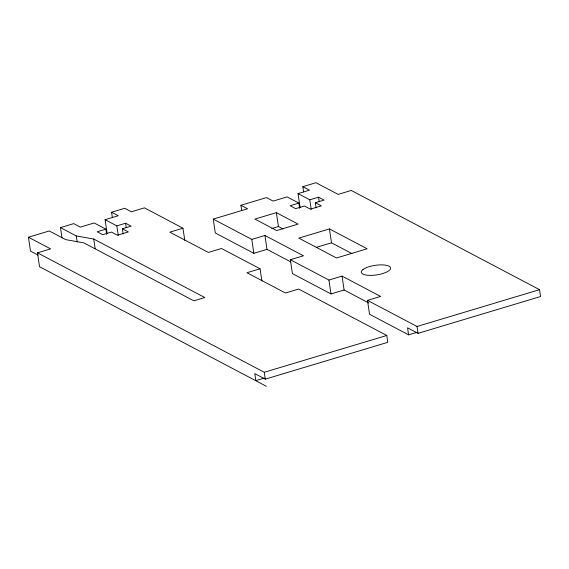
<?xml version="1.0" encoding="UTF-8"?>
<svg xmlns="http://www.w3.org/2000/svg" width="569" height="569" viewBox="0 0 569 569"><rect width="100%" height="100%" fill="white"/><g stroke="black" fill="none" stroke-linecap="round" stroke-linejoin="round"><path stroke-width="0.85" d="M38.144 255.132L30.506 251.114L28.45 237.223L49.261 230.964L65.72 239.634L83.792 242.849L193.858 300.83L204.79 297.537L93.743 239.037L76.282 235.936L60.463 227.6L62 238.013M60.463 227.6L73.707 223.617L80.35 227.123L94.162 222.97L105.898 229.151L106.673 234.357M112.349 217.436L111.574 212.23L124.703 208.29L131.347 211.789L144.476 207.841L182.934 228.205L184.804 240.303M107.15 233.567L105.094 219.677L118.224 215.736L111.574 212.23M105.898 229.151L97.15 231.782L102.69 234.698L111.439 232.067L117.42 235.217L128.359 231.932L122.378 228.781L123.146 233.987M105.094 219.677L116.837 225.865L125.585 223.233L131.126 226.149L122.378 228.781M266.342 386.28L39.531 266.726L37.476 252.842L50.605 248.895L28.45 237.223M241.69 210.48L240.922 205.274L266.47 197.599L273.113 201.099L287.11 196.895L298.853 203.083L299.621 208.297M303.611 191.874L302.836 186.668L315.966 182.72L338.128 194.399L351.251 190.459L539.54 289.671L540.55 296.527L418.051 333.342L407.546 327.808L408.585 334.835L417.091 332.282M182.934 228.205L169.811 232.152L208.375 252.437L221.497 248.489L260.054 268.774L261.896 280.908M290.887 261.953L266.982 249.357L253.852 253.305L215.295 232.984L213.24 219.093L247.572 208.78L240.922 205.274M300.098 207.5L298.042 193.609L309.486 190.174L302.836 186.668M298.853 203.083L290.105 205.715L295.645 208.638L304.394 206.006L310.375 209.157L321.314 205.871L315.333 202.72L316.101 207.927M298.042 193.609L309.792 199.797L318.54 197.173L324.081 200.089L315.333 202.72M276.37 212.642L254.912 219.093L276.662 230.552L298.113 224.101L276.37 212.642L278.419 226.533L283.078 228.987M271.818 228.518L278.419 226.533M213.24 219.093L251.804 239.414L264.926 235.474L303.49 255.794L290.368 259.734L292.416 273.618L330.98 293.938L344.103 289.998L368.783 303M329.444 228.916L298.825 238.119L336.499 257.977L367.119 248.774L329.444 228.916L331.499 242.807L351.905 253.561M316.186 247.408L331.499 242.807M260.054 268.774L246.932 272.722L285.496 293.007L298.661 289.038L386.778 335.468L387.788 342.325L265.289 379.139L254.784 373.605L255.822 380.633L264.329 378.079M290.368 259.734L328.932 280.055L342.054 276.107L380.618 296.428L367.496 300.375L369.544 314.259L408.585 334.835M37.476 252.842L264.272 372.282L386.778 335.468M367.496 300.375L417.034 326.485L539.54 289.671M125.585 223.233L126.233 227.572M116.837 225.865L118.252 235.41M93.743 239.037L95.151 248.582M76.282 235.936L77.185 242.01M417.034 326.485L418.051 333.342M342.054 276.107L344.103 289.998M318.54 197.173L319.181 201.511M328.932 280.055L330.98 293.938M309.792 199.797L311.2 209.349M264.926 235.474L266.982 249.357M251.804 239.414L253.852 253.305M264.272 372.282L265.289 379.139M362.922 269.578L361.607 270.951A14.822 4.851 -8.4 0 0 371.521 275.375A14.822 4.851 -8.4 0 0 389.495 270.218A14.822 4.851 -8.4 0 0 382.724 264.891L379.118 264.926A14.822 4.851 -8.4 0 0 362.922 269.578"/></g></svg>
